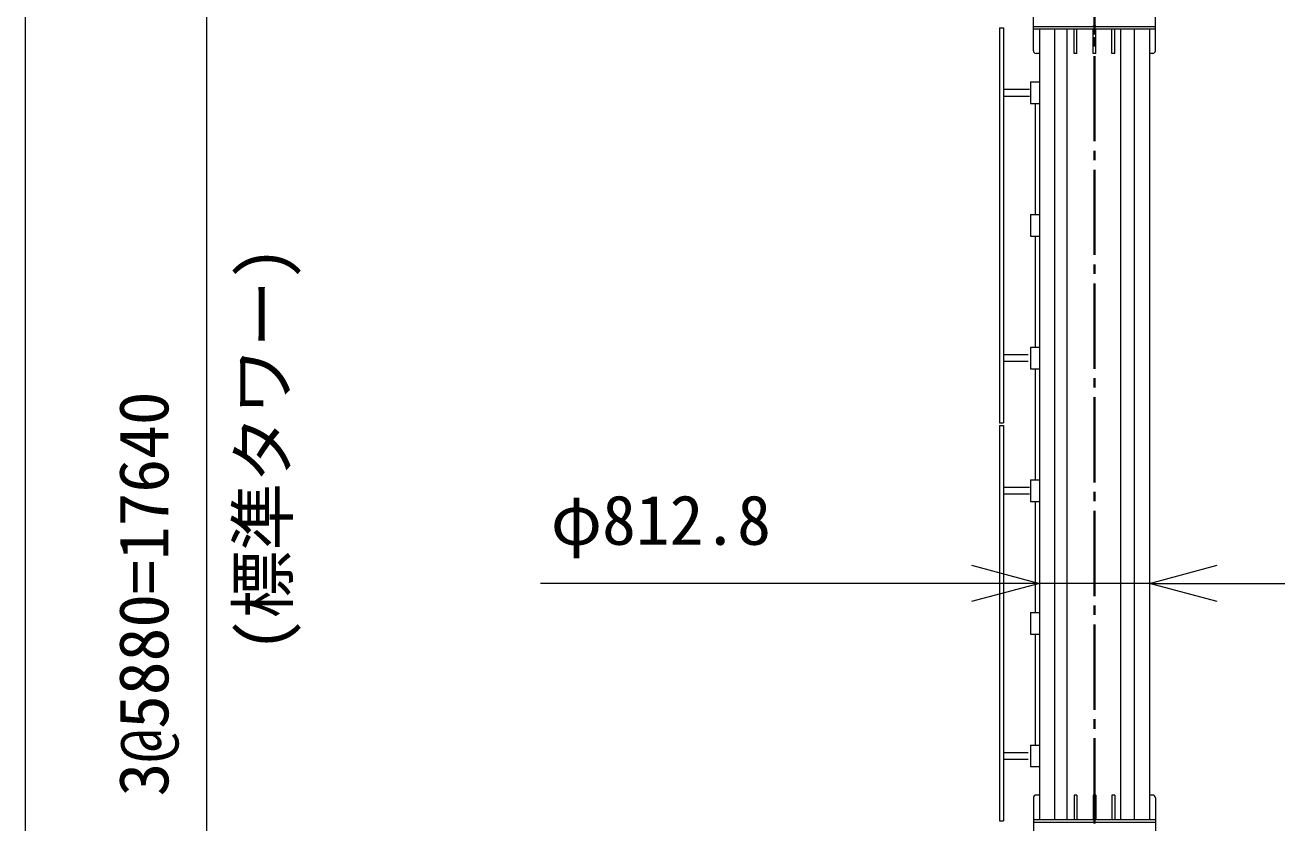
# Model space of a CAD drawing. Units: millimetres, scale not verified. Extents: x -21927 to 21954, y -30681 to 33451.
# Drawn here: x -21279 to -11976, y 3998 to 9892 of the extents above; entities that cross this region are included whole.
import ezdxf
from ezdxf.enums import TextEntityAlignment as Align

# ---------------------------------------------------------------- set-up
doc = ezdxf.new("R2010")
doc.units = ezdxf.units.MM
doc.header["$LTSCALE"] = 70
doc.linetypes.add('CHAIN2', pattern=[12, 9, -1, 1, -1])
doc.linetypes.add('USER2', pattern=[17.25, 15, -0.75, 0.75, -0.75])
for name, color, linetype, lineweight in [('0-1_Defpoints', 3, 'USER2', 18), ('0-4_05 寸法', 7, 'Continuous', 18), ('0-5_10 当社外形線', 3, 'Continuous', 18), ('0-6_12 当社中心線', 3, 'CHAIN2', 35)]:
    doc.layers.add(name, color=color, linetype=linetype, lineweight=lineweight)
doc.styles.add('ＭＳ ゴシック', font='')
doc.styles.get('ＭＳ ゴシック').set_extended_font_data('MS Gothic')

msp = doc.modelspace()

# ---------------------------------------------------------------- linework, layer by layer
at = {"layer": '0-1_Defpoints'}
for p, q in [((-13397.73, 9883.1), (-13367.64, 9883.1)), ((-13382.68, 9868.06), (-13382.68, 9898.15))]:
    msp.add_line(p, q, dxfattribs=at)
at = {"layer": '0-1_Defpoints', "color": 2}
for p, q in [((-13397.73, 9883.1), (-13367.64, 9883.1)), ((-13382.68, 9868.06), (-13382.68, 9898.15))]:
    msp.add_line(p, q, dxfattribs=at)
msp.add_circle((-13382.68, 9883.1), 7.5, dxfattribs=at)
at = {"layer": '0-1_Defpoints'}
msp.add_circle((-13382.68, 9883.1), 5.68, dxfattribs=at)
at = {"layer": '0-4_05 寸法'}
for p, q in [((-21279.22, 15263.1), (-21279.22, -13136.9)), ((-19936.54, -1376.9), (-19936.54, 15263.1)), ((-13789.08, 6061.15), (-13789.08, 5642.45)), ((-12976.28, 6061.15), (-12976.28, 5642.45)), ((-14289.08, 5767.45), (-17472.42, 5767.45)), ((-13789.08, 5767.45), (-14289.08, 5767.45)), ((-12976.28, 5767.45), (-13789.08, 5767.45)), ((-12976.28, 5767.45), (-12476.28, 5767.45)), ((-12476.28, 5767.45), (-11976.28, 5767.45))]:
    msp.add_line(p, q, dxfattribs=at)
for points in [[(-14289.08, 5901.42), (-13789.08, 5767.45), (-14289.08, 5633.47)], [(-12476.28, 5633.47), (-12976.28, 5767.45), (-12476.28, 5901.42)]]:
    msp.add_lwpolyline(points, dxfattribs=at)
at = {"layer": '0-5_10 当社外形線'}
for p, q in [((-13833.48, 9883.1), (-13833.48, 10063.1)), ((-12931.88, 9883.1), (-12931.88, 10063.1)), ((-14083.49, 9873.1), (-14083.49, 6953.1)), ((-14083.49, 9873.1), (-14053.48, 9873.1)), ((-14083.49, 9873.1), (-14053.48, 9873.1)), ((-14053.48, 9873.1), (-14053.48, 6953.1)), ((-13833.49, 9703.11), (-13833.49, 9883.1)), ((-13833.49, 9883.1), (-12931.88, 9883.1)), ((-13833.49, 9883.1), (-12931.88, 9883.1)), ((-13833.49, 9864.1), (-12931.88, 9864.1)), ((-13833.49, 9864.1), (-12931.88, 9864.1)), ((-13833.48, 9883.1), (-12931.88, 9883.1)), ((-13789.08, 9864.1), (-13789.08, 4022.1)), ((-13677.69, 9864.1), (-13677.69, 4022.1)), ((-13582.53, 4022.24), (-13582.53, 9864.1)), ((-13532.68, 9683.1), (-13532.68, 9863.62)), ((-13512.69, 9683.1), (-13512.69, 9864.1)), ((-13392.68, 9683.1), (-13392.68, 9864.34)), ((-13372.68, 9683.1), (-13372.68, 9863.62)), ((-13252.69, 9683.1), (-13252.69, 9863.62)), ((-13232.69, 9683.1), (-13232.69, 9862.9)), ((-13188.45, 4022.24), (-13188.45, 9862.91)), ((-13087.68, 9864.1), (-13087.68, 4022.1)), ((-12976.28, 9864.1), (-12976.28, 4022.1)), ((-12931.88, 9703.11), (-12931.88, 9883.1)), ((-13789.16, 9683.1), (-13813.48, 9683.1)), ((-13512.69, 9683.1), (-13532.68, 9683.1)), ((-13372.68, 9683.1), (-13392.68, 9683.1)), ((-13232.69, 9683.1), (-13252.69, 9683.1)), ((-12951.89, 9683.1), (-12977.54, 9683.1)), ((-14048.73, 9418.1), (-13861.75, 9418.1)), ((-14048.73, 9418.1), (-13861.75, 9418.1)), ((-13853.49, 9473.1), (-13853.49, 9313.1)), ((-13853.49, 9473.1), (-13790.73, 9473.1)), ((-13853.49, 9473.1), (-13853.49, 9313.1)), ((-13853.49, 9473.1), (-13790.73, 9473.1)), ((-13853.49, 9473.1), (-13853.49, 9313.1)), ((-13853.49, 9473.1), (-13790.73, 9473.1)), ((-14048.73, 9368.1), (-13861.75, 9368.1)), ((-14048.73, 9368.1), (-13861.75, 9368.1)), ((-13853.49, 9313.1), (-13790.73, 9313.1)), ((-13853.49, 9313.1), (-13790.73, 9313.1)), ((-13853.49, 9313.1), (-13790.73, 9313.1)), ((-13819.09, 9311.49), (-13819.09, 8496.56)), ((-13853.49, 8493.11), (-13853.49, 8333.1)), ((-13853.49, 8493.11), (-13790.73, 8493.11)), ((-13853.49, 8333.1), (-13790.73, 8333.1)), ((-13819.09, 8332.91), (-13819.09, 7514.69)), ((-14048.73, 7458.11), (-13871.09, 7458.11)), ((-13853.49, 7513.1), (-13853.49, 7353.1)), ((-13853.49, 7513.1), (-13790.73, 7513.1)), ((-14048.73, 7408.11), (-13871.09, 7408.11)), ((-13853.49, 7353.1), (-13790.73, 7353.1)), ((-13819.09, 7356.16), (-13819.09, 6533.77)), ((-14083.49, 6953.1), (-14053.48, 6953.1)), ((-14083.49, 6933.1), (-14083.49, 4013.1)), ((-14083.49, 6933.1), (-14053.48, 6933.1)), ((-14053.48, 6933.1), (-14053.48, 4013.1)), ((-13853.49, 6533.1), (-13853.49, 6373.1)), ((-13853.49, 6533.1), (-13790.73, 6533.1)), ((-13853.49, 6533.1), (-13853.49, 6373.1)), ((-13853.49, 6533.1), (-13790.73, 6533.1)), ((-14048.73, 6478.1), (-13861.75, 6478.1)), ((-14048.73, 6428.1), (-13861.75, 6428.1)), ((-13853.49, 6373.1), (-13790.73, 6373.1)), ((-13853.49, 6373.1), (-13790.73, 6373.1)), ((-13819.09, 6371.48), (-13819.09, 5556.56)), ((-13853.49, 5553.11), (-13853.49, 5393.1)), ((-13853.49, 5553.11), (-13790.73, 5553.11)), ((-13853.49, 5553.11), (-13853.49, 5393.1)), ((-13853.49, 5553.11), (-13790.73, 5553.11)), ((-13853.49, 5393.1), (-13790.73, 5393.1)), ((-13853.49, 5393.1), (-13790.73, 5393.1)), ((-13819.09, 5392.91), (-13819.09, 4574.69)), ((-13853.49, 4573.11), (-13853.49, 4413.11)), ((-13853.49, 4573.11), (-13790.73, 4573.11)), ((-13853.49, 4573.1), (-13853.49, 4413.1)), ((-13853.49, 4573.1), (-13790.73, 4573.1)), ((-14048.73, 4518.1), (-13871.09, 4518.1)), ((-14048.73, 4468.11), (-13871.09, 4468.11)), ((-13853.49, 4413.11), (-13790.73, 4413.11)), ((-13853.49, 4413.1), (-13790.73, 4413.1)), ((-13789.16, 4203.11), (-13813.48, 4203.11)), ((-13512.69, 4203.11), (-13532.68, 4203.11)), ((-13532.68, 4203.11), (-13532.68, 4022.59)), ((-13512.69, 4203.11), (-13512.69, 4022.1)), ((-13372.68, 4203.11), (-13392.68, 4203.11)), ((-13392.68, 4203.11), (-13392.68, 4021.87)), ((-13372.68, 4203.11), (-13372.68, 4022.59)), ((-13232.69, 4203.11), (-13252.69, 4203.11)), ((-13252.69, 4203.11), (-13252.69, 4022.59)), ((-13232.69, 4203.11), (-13232.69, 4023.3)), ((-12951.89, 4203.11), (-12977.54, 4203.11)), ((-13833.49, 4183.1), (-13833.49, 3823.1)), ((-12931.88, 4183.1), (-12931.88, 3823.1)), ((-14083.49, 4013.1), (-14053.48, 4013.1)), ((-14083.49, 4013.1), (-14053.48, 4013.1)), ((-13833.49, 4022.1), (-12931.88, 4022.1)), ((-13833.49, 4022.1), (-12931.88, 4022.1)), ((-13833.49, 4022.1), (-12931.88, 4022.1)), ((-13833.49, 4003.11), (-13027.08, 4003.11)), ((-13833.49, 4003.11), (-12931.88, 4003.11)), ((-13833.49, 4003.11), (-12931.88, 4003.11))]:
    msp.add_line(p, q, dxfattribs=at)
for centre, start, end in [((-13813.48, 9703.11), 180, 270), ((-13813.48, 9703.11), 180, 270), ((-12951.89, 9703.11), 270, 0), ((-12951.89, 9703.11), 270, 0), ((-13813.48, 4183.1), 90, 180), ((-13813.48, 4183.1), 90, 180), ((-12951.89, 4183.1), 0, 90), ((-12951.89, 4183.1), 0, 90)]:
    msp.add_arc(centre, 20, start, end, dxfattribs=at)
at = {"layer": '0-6_12 当社中心線'}
for p, q in [((-13382.68, -16166.2), (-13382.68, 17180.6)), ((-13382.68, 9822.03), (-13382.68, 16206.48))]:
    msp.add_line(p, q, dxfattribs=at)

# ---------------------------------------------------------------- texts
at = {"layer": '0-4_05 寸法', "style": 'ＭＳ ゴシック'}
for s, p in [('(標準タワー)', (-19231.35, 5259.78)), ('3@5880=17640', (-20111.54, 4193.1))]:
    msp.add_text(s, height=366.6, rotation=90, dxfattribs=at).set_placement(p, align=Align.BOTTOM_LEFT)
msp.add_text('φ812.8', height=366.6, dxfattribs=at).set_placement((-17397.42, 5942.45), align=Align.BOTTOM_LEFT)

doc.saveas('drawing.dxf')
